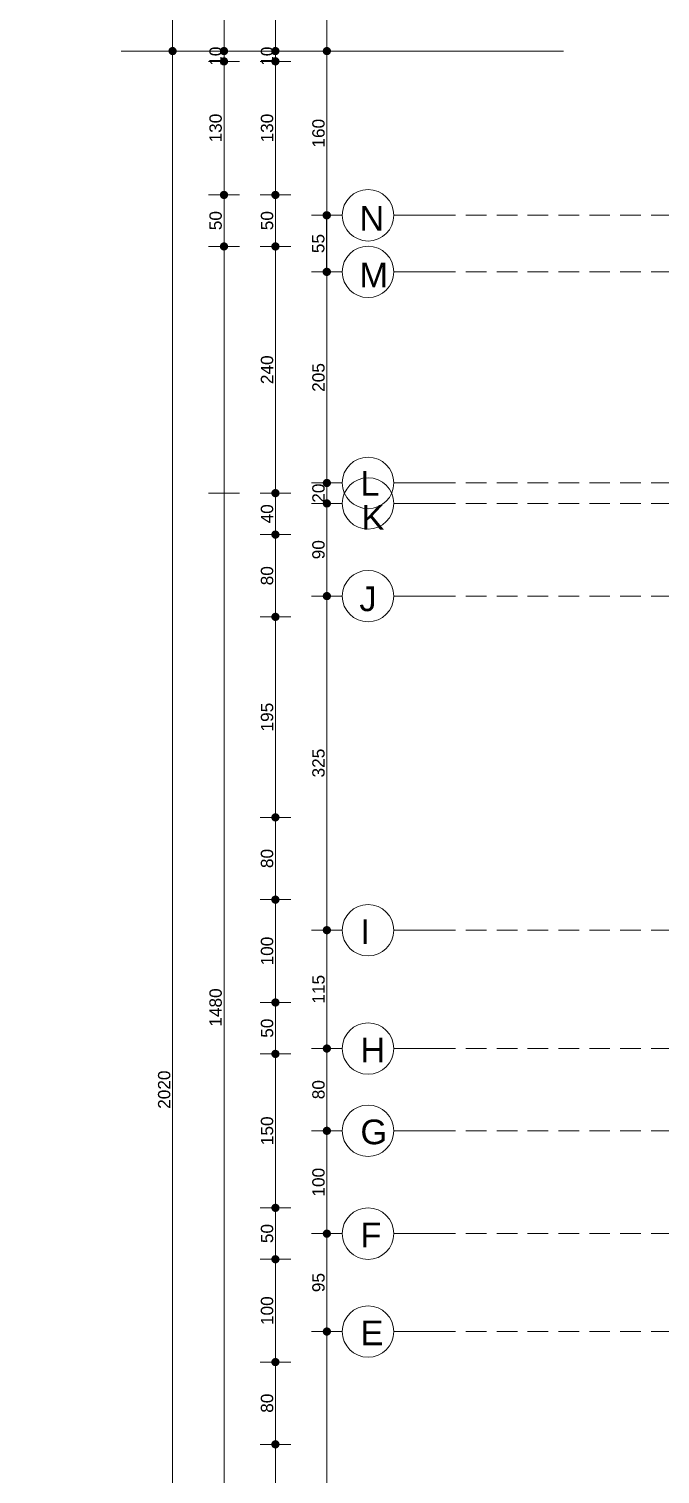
# Model space of a CAD drawing. Header units: millimetres. Extents: x 38129 to 72024, y -56282 to 16512.
# Drawn here: x 50534 to 51148, y -44474 to -43069 of the extents above; entities that cross this region are included whole.
import ezdxf

# ---------------------------------------------------------------- set-up
doc = ezdxf.new("R2010")
doc.units = ezdxf.units.MM
doc.linetypes.add('HIDDEN', pattern=[0.375, 0.25, -0.125])
for name, color, linetype, lineweight in [('AKS', 55, 'HIDDEN', 0), ('DIŞÖLÇÜ', 37, 'Continuous', 0), ('DÖŞEME', 4, 'Continuous', 15), ('dışölçü', 32, 'Continuous', 25)]:
    doc.layers.add(name, color=color, linetype=linetype, lineweight=lineweight)
doc.styles.add('icdisolcu_yazi', font='arial.ttf')
doc.styles.add('MALİ1', font='timesbd.ttf')
doc.styles.get("Standard").update_dxf_attribs({"font": 'arial.ttf'})
doc.dimstyles.new('İç Ölçü', dxfattribs={"dimtxt": 12, "dimasz": 8, "dimexe": 5, "dimexo": 0, "dimgap": 2, "dimtad": 1, "dimdec": 0, "dimzin": 12, "dimdsep": 46, "dimtxsty": 'icdisolcu_yazi', "dimblk": 'DOT', "dimcen": 8, "dimdle": 5, "dimclrd": 256, "dimclre": 256, "dimclrt": 7, "dimadec": 0, "dimazin": 3, "dimtfac": 1, "dimtdec": 0, "dimtix": 1, "dimtmove": 2, "dimatfit": 3, "dimldrblk": 'DOT', "dimfxl": 0, "dimtolj": 1, "dimtzin": 0, "dimlwd": -1, "dimlwe": -1, "dimarcsym": 0})

# ---------------------------------------------------------------- blocks, each defined once
blk = doc.blocks.new('KUZEY İŞARETİ')
at = {"layer": 'DÖŞEME'}
h = blk.add_hatch(color=256, dxfattribs=at)
h.paths.add_polyline_path([(0, -74.01), (-19.77, -19.77), (0, 0)])
h.paths.add_polyline_path([(74.01, 0), (19.77, -19.77), (0, 0)])
h.paths.add_polyline_path([(19.59, 19.59), (0, 0), (0, 97.96)])
h.paths.add_polyline_path([(-74.01, 0), (-19.77, 19.77), (0, 0)])
h = blk.add_hatch(color=256, dxfattribs=at)
h.paths.add_polyline_path([(-51.67, -51.83), (-32.27, -19.48), (-22.9, -22.9)])
h.paths.add_polyline_path([(51.84, -51.76), (19.46, -32.33), (22.9, -22.9)])
h.paths.add_polyline_path([(32.6, 19.36), (22.9, 22.9), (52.03, 51.88), (52.15, 51.95)])
h.paths.add_polyline_path([(-22.9, 22.9), (-51.67, 51.83), (-51.75, 51.95), (-20.35, 33.11)])
for p, q in [((0, 97.96), (0, -74.01)), ((-51.67, 51.83), (-22.9, 22.9)), ((52.03, 51.88), (22.9, 22.9)), ((19.77, 19.77), (-19.77, -19.77)), ((-19.77, 19.77), (0, 0)), ((-74.01, 0), (74.01, 0)), ((0, 0), (19.77, -19.77)), ((-51.67, -51.83), (-22.9, -22.9)), ((51.84, -51.76), (22.9, -22.9))]:
    blk.add_line(p, q)
for points in [[(-22.9, 22.9), (0, 114.49), (22.9, 22.9), (85.73, 0), (22.9, -22.9), (0, -85.73), (-22.9, -22.9), (-85.73, 0)], [(-19.52, 19.86), (0, 97.96), (19.52, 19.86), (74.01, 0), (19.77, -19.77), (0, -74.01), (-19.77, -19.77), (-74.01, 0)]]:
    blk.add_lwpolyline(points, close=True)
for points in [[(-35.15, 18.44), (-60.52, 60.72), (-19.58, 36.16)], [(19.64, 35.95), (60.92, 60.72), (35.48, 18.31)], [(-32.27, 19.48), (-51.75, 51.95), (-20.35, 33.11)], [(20.4, 32.9), (52.15, 51.95), (32.6, 19.36)], [(-18.34, -35.41), (-60.52, -60.72), (-35.15, -18.44)], [(-19.39, -32.53), (-51.75, -51.95), (-32.27, -19.48)], [(35.48, -18.31), (60.92, -60.72), (18.41, -35.21)], [(32.6, -19.36), (52.15, -51.95), (19.46, -32.33)]]:
    blk.add_lwpolyline(points)
for radius, start, end in [(59.62, 103.72159, 128.48425), (55.61, 105.91894, 126.92698), (59.62, 51.30105, 76.27841), (55.61, 52.84041, 74.08106), (59.62, 141.22955, 170.53007), (59.62, 9.46993, 38.41262), (55.61, 142.76296, 168.1645), (55.61, 11.8355, 36.84936), (59.62, 189.46993, 218.77045), (55.61, 191.8355, 217.23704), (55.61, 323.15064, 348.1645), (59.62, 321.58738, 350.53007), (59.62, 231.51575, 260.53007), (55.61, 233.07302, 258.1645), (59.62, 279.46993, 308.69895), (55.61, 281.8355, 307.15959)]:
    blk.add_arc((0, 0), radius, start, end)
at = {"style": 'MALİ1'}
for s, p in [('K', (-13.15, 121.07)), ('B', (-126.55, -8.33)), ('D', (92.59, -8.33)), ('G', (-13.15, -123.15))]:
    blk.add_text(s, height=25, dxfattribs=at).set_placement(p)
blk = doc.blocks.new('_Dot')
at = {"color": 0, "lineweight": -2}
blk.add_line((-0.5, 0), (-1, 0), dxfattribs=at)
at = {"color": 0, "lineweight": 30, "const_width": 0.5}
blk.add_lwpolyline([(-0.25, 0, 1), (0.25, 0, 1)], format="xyb", close=True, dxfattribs=at)
blk = doc.blocks.new('*D1555')
at = {"layer": 'Defpoints', "color": 0, "lineweight": 120, "transparency": 16777216}
for p in [(50824, -44335.6), (50824, -44335.6), (50824, -44660.4)]:
    blk.add_point(p, dxfattribs=at)
at = {"layer": 'DIŞÖLÇÜ', "transparency": 16777216}
for p, q in [((50824, -44335.6), (50829, -44335.6)), ((50824, -44660.4), (50829, -44660.4))]:
    blk.add_line(p, q, dxfattribs=at)
at = {"layer": 'DIŞÖLÇÜ', "linetype": 'Continuous', "transparency": 16777216}
blk.add_line((50824, -44652.4), (50824, -44343.6), dxfattribs=at)
at = {"layer": 'DIŞÖLÇÜ', "transparency": 16777216, "xscale": 8, "yscale": 8, "zscale": 8}
for p, rotation in [((50824, -44335.6), 90), ((50824, -44660.4), 270)]:
    blk.add_blockref('_Dot', p, dxfattribs=dict(at, rotation=rotation))
at = {"layer": 'DIŞÖLÇÜ', "color": 7, "transparency": 16777216, "insert": (50815.9, -44498), "char_height": 12, "attachment_point": 5, "rotation": 90, "style": 'icdisolcu_yazi'}
blk.add_mtext('\\A1;325', dxfattribs=at)
blk = doc.blocks.new('*D1556')
at = {"layer": 'Defpoints', "color": 0, "lineweight": 120, "transparency": 16777216}
for p in [(50824, -44240.4), (50824, -44240.4), (50824, -44335.6)]:
    blk.add_point(p, dxfattribs=at)
at = {"layer": 'DIŞÖLÇÜ', "transparency": 16777216}
for p, q in [((50824, -44240.4), (50829, -44240.4)), ((50824, -44335.6), (50829, -44335.6))]:
    blk.add_line(p, q, dxfattribs=at)
at = {"layer": 'DIŞÖLÇÜ', "linetype": 'Continuous', "transparency": 16777216}
blk.add_line((50824, -44327.6), (50824, -44248.4), dxfattribs=at)
at = {"layer": 'DIŞÖLÇÜ', "transparency": 16777216, "xscale": 8, "yscale": 8, "zscale": 8}
for p, rotation in [((50824, -44240.4), 90), ((50824, -44335.6), 270)]:
    blk.add_blockref('_Dot', p, dxfattribs=dict(at, rotation=rotation))
at = {"layer": 'DIŞÖLÇÜ', "color": 7, "transparency": 16777216, "insert": (50815.9, -44288), "char_height": 12, "attachment_point": 5, "rotation": 90, "style": 'icdisolcu_yazi'}
blk.add_mtext('\\A1;95', dxfattribs=at)
blk = doc.blocks.new('*D1557')
at = {"layer": 'Defpoints', "color": 0, "lineweight": 120, "transparency": 16777216}
for p in [(50824, -44140.4), (50824, -44140.4), (50824, -44240.4)]:
    blk.add_point(p, dxfattribs=at)
at = {"layer": 'DIŞÖLÇÜ', "transparency": 16777216}
for p, q in [((50824, -44140.4), (50829, -44140.4)), ((50824, -44240.4), (50829, -44240.4))]:
    blk.add_line(p, q, dxfattribs=at)
at = {"layer": 'DIŞÖLÇÜ', "linetype": 'Continuous', "transparency": 16777216}
blk.add_line((50824, -44232.4), (50824, -44148.4), dxfattribs=at)
at = {"layer": 'DIŞÖLÇÜ', "transparency": 16777216, "xscale": 8, "yscale": 8, "zscale": 8}
for p, rotation in [((50824, -44140.4), 90), ((50824, -44240.4), 270)]:
    blk.add_blockref('_Dot', p, dxfattribs=dict(at, rotation=rotation))
at = {"layer": 'DIŞÖLÇÜ', "color": 7, "transparency": 16777216, "insert": (50815.9, -44190.4), "char_height": 12, "attachment_point": 5, "rotation": 90, "style": 'icdisolcu_yazi'}
blk.add_mtext('\\A1;100', dxfattribs=at)
blk = doc.blocks.new('*D1558')
at = {"layer": 'Defpoints', "color": 0, "lineweight": 120, "transparency": 16777216}
for p in [(50824, -44060.4), (50824, -44060.4), (50824, -44140.4)]:
    blk.add_point(p, dxfattribs=at)
at = {"layer": 'DIŞÖLÇÜ', "transparency": 16777216}
for p, q in [((50824, -44060.4), (50829, -44060.4)), ((50824, -44140.4), (50829, -44140.4))]:
    blk.add_line(p, q, dxfattribs=at)
at = {"layer": 'DIŞÖLÇÜ', "linetype": 'Continuous', "transparency": 16777216}
blk.add_line((50824, -44132.4), (50824, -44068.4), dxfattribs=at)
at = {"layer": 'DIŞÖLÇÜ', "transparency": 16777216, "xscale": 8, "yscale": 8, "zscale": 8}
for p, rotation in [((50824, -44060.4), 90), ((50824, -44140.4), 270)]:
    blk.add_blockref('_Dot', p, dxfattribs=dict(at, rotation=rotation))
at = {"layer": 'DIŞÖLÇÜ', "color": 7, "transparency": 16777216, "insert": (50815.9, -44100.4), "char_height": 12, "attachment_point": 5, "rotation": 90, "style": 'icdisolcu_yazi'}
blk.add_mtext('\\A1;80', dxfattribs=at)
blk = doc.blocks.new('*D1559')
at = {"layer": 'Defpoints', "color": 0, "lineweight": 120, "transparency": 16777216}
for p in [(50824, -43945.3), (50824, -43945.3), (50824, -44060.4)]:
    blk.add_point(p, dxfattribs=at)
at = {"layer": 'DIŞÖLÇÜ', "transparency": 16777216}
for p, q in [((50824, -43945.3), (50829, -43945.3)), ((50824, -44060.4), (50829, -44060.4))]:
    blk.add_line(p, q, dxfattribs=at)
at = {"layer": 'DIŞÖLÇÜ', "linetype": 'Continuous', "transparency": 16777216}
blk.add_line((50824, -44052.4), (50824, -43953.3), dxfattribs=at)
at = {"layer": 'DIŞÖLÇÜ', "transparency": 16777216, "xscale": 8, "yscale": 8, "zscale": 8}
for p, rotation in [((50824, -43945.3), 90), ((50824, -44060.4), 270)]:
    blk.add_blockref('_Dot', p, dxfattribs=dict(at, rotation=rotation))
at = {"layer": 'DIŞÖLÇÜ', "color": 7, "transparency": 16777216, "insert": (50815.9, -44002.8), "char_height": 12, "attachment_point": 5, "rotation": 90, "style": 'icdisolcu_yazi'}
blk.add_mtext('\\A1;115', dxfattribs=at)
blk = doc.blocks.new('*D1560')
at = {"layer": 'Defpoints', "color": 0, "lineweight": 120, "transparency": 16777216}
for p in [(50824, -43620.4), (50824, -43620.4), (50824, -43945.3)]:
    blk.add_point(p, dxfattribs=at)
at = {"layer": 'DIŞÖLÇÜ', "transparency": 16777216}
for p, q in [((50824, -43620.4), (50829, -43620.4)), ((50824, -43945.3), (50829, -43945.3))]:
    blk.add_line(p, q, dxfattribs=at)
at = {"layer": 'DIŞÖLÇÜ', "linetype": 'Continuous', "transparency": 16777216}
blk.add_line((50824, -43937.3), (50824, -43628.4), dxfattribs=at)
at = {"layer": 'DIŞÖLÇÜ', "transparency": 16777216, "xscale": 8, "yscale": 8, "zscale": 8}
for p, rotation in [((50824, -43620.4), 90), ((50824, -43945.3), 270)]:
    blk.add_blockref('_Dot', p, dxfattribs=dict(at, rotation=rotation))
at = {"layer": 'DIŞÖLÇÜ', "color": 7, "transparency": 16777216, "insert": (50815.9, -43782.8), "char_height": 12, "attachment_point": 5, "rotation": 90, "style": 'icdisolcu_yazi'}
blk.add_mtext('\\A1;325', dxfattribs=at)
blk = doc.blocks.new('*D1561')
at = {"layer": 'Defpoints', "color": 0, "lineweight": 120, "transparency": 16777216}
for p in [(50824, -43530.3), (50824, -43530.3), (50824, -43620.4)]:
    blk.add_point(p, dxfattribs=at)
at = {"layer": 'DIŞÖLÇÜ', "transparency": 16777216}
for p, q in [((50824, -43530.3), (50829, -43530.3)), ((50824, -43620.4), (50829, -43620.4))]:
    blk.add_line(p, q, dxfattribs=at)
at = {"layer": 'DIŞÖLÇÜ', "linetype": 'Continuous', "transparency": 16777216}
blk.add_line((50824, -43612.4), (50824, -43538.3), dxfattribs=at)
at = {"layer": 'DIŞÖLÇÜ', "transparency": 16777216, "xscale": 8, "yscale": 8, "zscale": 8}
for p, rotation in [((50824, -43530.3), 90), ((50824, -43620.4), 270)]:
    blk.add_blockref('_Dot', p, dxfattribs=dict(at, rotation=rotation))
at = {"layer": 'DIŞÖLÇÜ', "color": 7, "transparency": 16777216, "insert": (50815.9, -43575.3), "char_height": 12, "attachment_point": 5, "rotation": 90, "style": 'icdisolcu_yazi'}
blk.add_mtext('\\A1;90', dxfattribs=at)
blk = doc.blocks.new('*D1562')
at = {"layer": 'Defpoints', "color": 0, "lineweight": 120, "transparency": 16777216}
for p in [(50824, -43510.4), (50824, -43510.4), (50824, -43530.3)]:
    blk.add_point(p, dxfattribs=at)
at = {"layer": 'DIŞÖLÇÜ', "linetype": 'Continuous', "transparency": 16777216}
for p, q in [((50824, -43502.4), (50824, -43494.4)), ((50824, -43530.3), (50824, -43510.4)), ((50824, -43538.3), (50824, -43546.3))]:
    blk.add_line(p, q, dxfattribs=at)
at = {"layer": 'DIŞÖLÇÜ', "transparency": 16777216}
for p, q in [((50824, -43510.4), (50829, -43510.4)), ((50824, -43530.3), (50829, -43530.3))]:
    blk.add_line(p, q, dxfattribs=at)
at = {"layer": 'DIŞÖLÇÜ', "transparency": 16777216, "xscale": 8, "yscale": 8, "zscale": 8}
for p, rotation in [((50824, -43510.4), 270), ((50824, -43530.3), 90)]:
    blk.add_blockref('_Dot', p, dxfattribs=dict(at, rotation=rotation))
at = {"layer": 'DIŞÖLÇÜ', "color": 7, "transparency": 16777216, "insert": (50815.9, -43520.3), "char_height": 12, "attachment_point": 5, "rotation": 90, "style": 'icdisolcu_yazi'}
blk.add_mtext('\\A1;20', dxfattribs=at)
blk = doc.blocks.new('*D1563')
at = {"layer": 'Defpoints', "color": 0, "lineweight": 120, "transparency": 16777216}
for p in [(50824, -43305.1), (50824, -43305.1), (50824, -43510.4)]:
    blk.add_point(p, dxfattribs=at)
at = {"layer": 'DIŞÖLÇÜ', "transparency": 16777216}
for p, q in [((50824, -43305.1), (50829, -43305.1)), ((50824, -43510.4), (50829, -43510.4))]:
    blk.add_line(p, q, dxfattribs=at)
at = {"layer": 'DIŞÖLÇÜ', "linetype": 'Continuous', "transparency": 16777216}
blk.add_line((50824, -43502.4), (50824, -43313.1), dxfattribs=at)
at = {"layer": 'DIŞÖLÇÜ', "transparency": 16777216, "xscale": 8, "yscale": 8, "zscale": 8}
for p, rotation in [((50824, -43305.1), 90), ((50824, -43510.4), 270)]:
    blk.add_blockref('_Dot', p, dxfattribs=dict(at, rotation=rotation))
at = {"layer": 'DIŞÖLÇÜ', "color": 7, "transparency": 16777216, "insert": (50815.9, -43407.8), "char_height": 12, "attachment_point": 5, "rotation": 90, "style": 'icdisolcu_yazi'}
blk.add_mtext('\\A1;205', dxfattribs=at)
blk = doc.blocks.new('*D1650')
at = {"layer": 'Defpoints', "color": 0, "lineweight": 120, "transparency": 16777216}
for p in [(50774, -43090.4), (50774, -43100.4), (50774, -43100.4)]:
    blk.add_point(p, dxfattribs=at)
at = {"layer": 'DIŞÖLÇÜ', "linetype": 'Continuous', "transparency": 16777216}
for p, q in [((50774, -43082.4), (50774, -43074.4)), ((50774, -43090.4), (50774, -43100.4)), ((50774, -43108.4), (50774, -43116.4))]:
    blk.add_line(p, q, dxfattribs=at)
at = {"layer": 'DIŞÖLÇÜ', "transparency": 16777216}
for p, q in [((50774, -43090.4), (50779, -43090.4)), ((50774, -43100.4), (50779, -43100.4))]:
    blk.add_line(p, q, dxfattribs=at)
at = {"layer": 'DIŞÖLÇÜ', "transparency": 16777216, "xscale": 8, "yscale": 8, "zscale": 8}
for p, rotation in [((50774, -43090.4), 270), ((50774, -43100.4), 90)]:
    blk.add_blockref('_Dot', p, dxfattribs=dict(at, rotation=rotation))
at = {"layer": 'DIŞÖLÇÜ', "color": 7, "transparency": 16777216, "insert": (50765.9, -43095.4), "char_height": 12, "attachment_point": 5, "rotation": 90, "style": 'icdisolcu_yazi'}
blk.add_mtext('\\A1;10', dxfattribs=at)
blk = doc.blocks.new('*D1651')
at = {"layer": 'Defpoints', "color": 0, "lineweight": 120, "transparency": 16777216}
for p in [(50774, -43100.4), (50774, -43230.3), (50774, -43230.3)]:
    blk.add_point(p, dxfattribs=at)
at = {"layer": 'DIŞÖLÇÜ', "transparency": 16777216}
for p, q in [((50774, -43100.4), (50779, -43100.4)), ((50774, -43230.3), (50779, -43230.3))]:
    blk.add_line(p, q, dxfattribs=at)
at = {"layer": 'DIŞÖLÇÜ', "linetype": 'Continuous', "transparency": 16777216}
blk.add_line((50774, -43108.4), (50774, -43222.3), dxfattribs=at)
at = {"layer": 'DIŞÖLÇÜ', "transparency": 16777216, "xscale": 8, "yscale": 8, "zscale": 8}
for p, rotation in [((50774, -43100.4), 90), ((50774, -43230.3), 270)]:
    blk.add_blockref('_Dot', p, dxfattribs=dict(at, rotation=rotation))
at = {"layer": 'DIŞÖLÇÜ', "color": 7, "transparency": 16777216, "insert": (50765.9, -43165.3), "char_height": 12, "attachment_point": 5, "rotation": 90, "style": 'icdisolcu_yazi'}
blk.add_mtext('\\A1;130', dxfattribs=at)
blk = doc.blocks.new('*D1652')
at = {"layer": 'Defpoints', "color": 0, "lineweight": 120, "transparency": 16777216}
for p in [(50774, -43230.3), (50774, -43280.4), (50774, -43280.4)]:
    blk.add_point(p, dxfattribs=at)
at = {"layer": 'DIŞÖLÇÜ', "transparency": 16777216}
for p, q in [((50774, -43230.3), (50779, -43230.3)), ((50774, -43280.4), (50779, -43280.4))]:
    blk.add_line(p, q, dxfattribs=at)
at = {"layer": 'DIŞÖLÇÜ', "linetype": 'Continuous', "transparency": 16777216}
blk.add_line((50774, -43238.3), (50774, -43272.4), dxfattribs=at)
at = {"layer": 'DIŞÖLÇÜ', "transparency": 16777216, "xscale": 8, "yscale": 8, "zscale": 8}
for p, rotation in [((50774, -43230.3), 90), ((50774, -43280.4), 270)]:
    blk.add_blockref('_Dot', p, dxfattribs=dict(at, rotation=rotation))
at = {"layer": 'DIŞÖLÇÜ', "color": 7, "transparency": 16777216, "insert": (50765.9, -43255.3), "char_height": 12, "attachment_point": 5, "rotation": 90, "style": 'icdisolcu_yazi'}
blk.add_mtext('\\A1;50', dxfattribs=at)
blk = doc.blocks.new('*D1653')
at = {"layer": 'Defpoints', "color": 0, "lineweight": 120, "transparency": 16777216}
for p in [(50774, -43280.4), (50774, -43520.3), (50774, -43520.3)]:
    blk.add_point(p, dxfattribs=at)
at = {"layer": 'DIŞÖLÇÜ', "transparency": 16777216}
for p, q in [((50774, -43280.4), (50779, -43280.4)), ((50774, -43520.3), (50779, -43520.3))]:
    blk.add_line(p, q, dxfattribs=at)
at = {"layer": 'DIŞÖLÇÜ', "linetype": 'Continuous', "transparency": 16777216}
blk.add_line((50774, -43288.4), (50774, -43512.3), dxfattribs=at)
at = {"layer": 'DIŞÖLÇÜ', "transparency": 16777216, "xscale": 8, "yscale": 8, "zscale": 8}
for p, rotation in [((50774, -43280.4), 90), ((50774, -43520.3), 270)]:
    blk.add_blockref('_Dot', p, dxfattribs=dict(at, rotation=rotation))
at = {"layer": 'DIŞÖLÇÜ', "color": 7, "transparency": 16777216, "insert": (50765.9, -43400.3), "char_height": 12, "attachment_point": 5, "rotation": 90, "style": 'icdisolcu_yazi'}
blk.add_mtext('\\A1;240', dxfattribs=at)
blk = doc.blocks.new('*D1654')
at = {"layer": 'Defpoints', "color": 0, "lineweight": 120, "transparency": 16777216}
for p in [(50774, -43520.3), (50774, -43560.6), (50774, -43560.6)]:
    blk.add_point(p, dxfattribs=at)
at = {"layer": 'DIŞÖLÇÜ', "transparency": 16777216}
for p, q in [((50774, -43520.3), (50779, -43520.3)), ((50774, -43560.6), (50779, -43560.6))]:
    blk.add_line(p, q, dxfattribs=at)
at = {"layer": 'DIŞÖLÇÜ', "linetype": 'Continuous', "transparency": 16777216}
blk.add_line((50774, -43528.3), (50774, -43552.6), dxfattribs=at)
at = {"layer": 'DIŞÖLÇÜ', "transparency": 16777216, "xscale": 8, "yscale": 8, "zscale": 8}
for p, rotation in [((50774, -43520.3), 90), ((50774, -43560.6), 270)]:
    blk.add_blockref('_Dot', p, dxfattribs=dict(at, rotation=rotation))
at = {"layer": 'DIŞÖLÇÜ', "color": 7, "transparency": 16777216, "insert": (50765.9, -43540.4), "char_height": 12, "attachment_point": 5, "rotation": 90, "style": 'icdisolcu_yazi'}
blk.add_mtext('\\A1;40', dxfattribs=at)
blk = doc.blocks.new('*D1655')
at = {"layer": 'Defpoints', "color": 0, "lineweight": 120, "transparency": 16777216}
for p in [(50774, -43560.6), (50774, -43640.6), (50774, -43640.6)]:
    blk.add_point(p, dxfattribs=at)
at = {"layer": 'DIŞÖLÇÜ', "transparency": 16777216}
for p, q in [((50774, -43560.6), (50779, -43560.6)), ((50774, -43640.6), (50779, -43640.6))]:
    blk.add_line(p, q, dxfattribs=at)
at = {"layer": 'DIŞÖLÇÜ', "linetype": 'Continuous', "transparency": 16777216}
blk.add_line((50774, -43568.6), (50774, -43632.6), dxfattribs=at)
at = {"layer": 'DIŞÖLÇÜ', "transparency": 16777216, "xscale": 8, "yscale": 8, "zscale": 8}
for p, rotation in [((50774, -43560.6), 90), ((50774, -43640.6), 270)]:
    blk.add_blockref('_Dot', p, dxfattribs=dict(at, rotation=rotation))
at = {"layer": 'DIŞÖLÇÜ', "color": 7, "transparency": 16777216, "insert": (50765.9, -43600.6), "char_height": 12, "attachment_point": 5, "rotation": 90, "style": 'icdisolcu_yazi'}
blk.add_mtext('\\A1;80', dxfattribs=at)
blk = doc.blocks.new('*D1656')
at = {"layer": 'Defpoints', "color": 0, "lineweight": 120, "transparency": 16777216}
for p in [(50774, -43640.6), (50774, -43835.6), (50774, -43835.6)]:
    blk.add_point(p, dxfattribs=at)
at = {"layer": 'DIŞÖLÇÜ', "transparency": 16777216}
for p, q in [((50774, -43640.6), (50779, -43640.6)), ((50774, -43835.6), (50779, -43835.6))]:
    blk.add_line(p, q, dxfattribs=at)
at = {"layer": 'DIŞÖLÇÜ', "linetype": 'Continuous', "transparency": 16777216}
blk.add_line((50774, -43648.6), (50774, -43827.6), dxfattribs=at)
at = {"layer": 'DIŞÖLÇÜ', "transparency": 16777216, "xscale": 8, "yscale": 8, "zscale": 8}
for p, rotation in [((50774, -43640.6), 90), ((50774, -43835.6), 270)]:
    blk.add_blockref('_Dot', p, dxfattribs=dict(at, rotation=rotation))
at = {"layer": 'DIŞÖLÇÜ', "color": 7, "transparency": 16777216, "insert": (50765.9, -43738.1), "char_height": 12, "attachment_point": 5, "rotation": 90, "style": 'icdisolcu_yazi'}
blk.add_mtext('\\A1;195', dxfattribs=at)
blk = doc.blocks.new('*D1657')
at = {"layer": 'Defpoints', "color": 0, "lineweight": 120, "transparency": 16777216}
for p in [(50774, -43835.6), (50774, -43915.6), (50774, -43915.6)]:
    blk.add_point(p, dxfattribs=at)
at = {"layer": 'DIŞÖLÇÜ', "transparency": 16777216}
for p, q in [((50774, -43835.6), (50779, -43835.6)), ((50774, -43915.6), (50779, -43915.6))]:
    blk.add_line(p, q, dxfattribs=at)
at = {"layer": 'DIŞÖLÇÜ', "linetype": 'Continuous', "transparency": 16777216}
blk.add_line((50774, -43843.6), (50774, -43907.6), dxfattribs=at)
at = {"layer": 'DIŞÖLÇÜ', "transparency": 16777216, "xscale": 8, "yscale": 8, "zscale": 8}
for p, rotation in [((50774, -43835.6), 90), ((50774, -43915.6), 270)]:
    blk.add_blockref('_Dot', p, dxfattribs=dict(at, rotation=rotation))
at = {"layer": 'DIŞÖLÇÜ', "color": 7, "transparency": 16777216, "insert": (50765.9, -43875.6), "char_height": 12, "attachment_point": 5, "rotation": 90, "style": 'icdisolcu_yazi'}
blk.add_mtext('\\A1;80', dxfattribs=at)
blk = doc.blocks.new('*D1658')
at = {"layer": 'Defpoints', "color": 0, "lineweight": 120, "transparency": 16777216}
for p in [(50774, -43915.6), (50774, -44015.6), (50774, -44015.6)]:
    blk.add_point(p, dxfattribs=at)
at = {"layer": 'DIŞÖLÇÜ', "transparency": 16777216}
for p, q in [((50774, -43915.6), (50779, -43915.6)), ((50774, -44015.6), (50779, -44015.6))]:
    blk.add_line(p, q, dxfattribs=at)
at = {"layer": 'DIŞÖLÇÜ', "linetype": 'Continuous', "transparency": 16777216}
blk.add_line((50774, -43923.6), (50774, -44007.6), dxfattribs=at)
at = {"layer": 'DIŞÖLÇÜ', "transparency": 16777216, "xscale": 8, "yscale": 8, "zscale": 8}
for p, rotation in [((50774, -43915.6), 90), ((50774, -44015.6), 270)]:
    blk.add_blockref('_Dot', p, dxfattribs=dict(at, rotation=rotation))
at = {"layer": 'DIŞÖLÇÜ', "color": 7, "transparency": 16777216, "insert": (50765.9, -43965.6), "char_height": 12, "attachment_point": 5, "rotation": 90, "style": 'icdisolcu_yazi'}
blk.add_mtext('\\A1;100', dxfattribs=at)
blk = doc.blocks.new('*D1659')
at = {"layer": 'Defpoints', "color": 0, "lineweight": 120, "transparency": 16777216}
for p in [(50774, -44015.6), (50774, -44065.6), (50774, -44065.6)]:
    blk.add_point(p, dxfattribs=at)
at = {"layer": 'DIŞÖLÇÜ', "transparency": 16777216}
for p, q in [((50774, -44015.6), (50779, -44015.6)), ((50774, -44065.6), (50779, -44065.6))]:
    blk.add_line(p, q, dxfattribs=at)
at = {"layer": 'DIŞÖLÇÜ', "linetype": 'Continuous', "transparency": 16777216}
blk.add_line((50774, -44023.6), (50774, -44057.6), dxfattribs=at)
at = {"layer": 'DIŞÖLÇÜ', "transparency": 16777216, "xscale": 8, "yscale": 8, "zscale": 8}
for p, rotation in [((50774, -44015.6), 90), ((50774, -44065.6), 270)]:
    blk.add_blockref('_Dot', p, dxfattribs=dict(at, rotation=rotation))
at = {"layer": 'DIŞÖLÇÜ', "color": 7, "transparency": 16777216, "insert": (50765.9, -44040.6), "char_height": 12, "attachment_point": 5, "rotation": 90, "style": 'icdisolcu_yazi'}
blk.add_mtext('\\A1;50', dxfattribs=at)
blk = doc.blocks.new('*D1660')
at = {"layer": 'Defpoints', "color": 0, "lineweight": 120, "transparency": 16777216}
for p in [(50774, -44065.6), (50774, -44215.3), (50774, -44215.3)]:
    blk.add_point(p, dxfattribs=at)
at = {"layer": 'DIŞÖLÇÜ', "transparency": 16777216}
for p, q in [((50774, -44065.6), (50779, -44065.6)), ((50774, -44215.3), (50779, -44215.3))]:
    blk.add_line(p, q, dxfattribs=at)
at = {"layer": 'DIŞÖLÇÜ', "linetype": 'Continuous', "transparency": 16777216}
blk.add_line((50774, -44073.6), (50774, -44207.3), dxfattribs=at)
at = {"layer": 'DIŞÖLÇÜ', "transparency": 16777216, "xscale": 8, "yscale": 8, "zscale": 8}
for p, rotation in [((50774, -44065.6), 90), ((50774, -44215.3), 270)]:
    blk.add_blockref('_Dot', p, dxfattribs=dict(at, rotation=rotation))
at = {"layer": 'DIŞÖLÇÜ', "color": 7, "transparency": 16777216, "insert": (50765.9, -44140.4), "char_height": 12, "attachment_point": 5, "rotation": 90, "style": 'icdisolcu_yazi'}
blk.add_mtext('\\A1;150', dxfattribs=at)
blk = doc.blocks.new('*D1661')
at = {"layer": 'Defpoints', "color": 0, "lineweight": 120, "transparency": 16777216}
for p in [(50774, -44215.3), (50774, -44265.3), (50774, -44265.3)]:
    blk.add_point(p, dxfattribs=at)
at = {"layer": 'DIŞÖLÇÜ', "transparency": 16777216}
for p, q in [((50774, -44215.3), (50779, -44215.3)), ((50774, -44265.3), (50779, -44265.3))]:
    blk.add_line(p, q, dxfattribs=at)
at = {"layer": 'DIŞÖLÇÜ', "linetype": 'Continuous', "transparency": 16777216}
blk.add_line((50774, -44223.3), (50774, -44257.3), dxfattribs=at)
at = {"layer": 'DIŞÖLÇÜ', "transparency": 16777216, "xscale": 8, "yscale": 8, "zscale": 8}
for p, rotation in [((50774, -44215.3), 90), ((50774, -44265.3), 270)]:
    blk.add_blockref('_Dot', p, dxfattribs=dict(at, rotation=rotation))
at = {"layer": 'DIŞÖLÇÜ', "color": 7, "transparency": 16777216, "insert": (50765.9, -44240.3), "char_height": 12, "attachment_point": 5, "rotation": 90, "style": 'icdisolcu_yazi'}
blk.add_mtext('\\A1;50', dxfattribs=at)
blk = doc.blocks.new('*D1662')
at = {"layer": 'Defpoints', "color": 0, "lineweight": 120, "transparency": 16777216}
for p in [(50774, -44265.3), (50774, -44365.3), (50774, -44365.3)]:
    blk.add_point(p, dxfattribs=at)
at = {"layer": 'DIŞÖLÇÜ', "transparency": 16777216}
for p, q in [((50774, -44265.3), (50779, -44265.3)), ((50774, -44365.3), (50779, -44365.3))]:
    blk.add_line(p, q, dxfattribs=at)
at = {"layer": 'DIŞÖLÇÜ', "linetype": 'Continuous', "transparency": 16777216}
blk.add_line((50774, -44273.3), (50774, -44357.3), dxfattribs=at)
at = {"layer": 'DIŞÖLÇÜ', "transparency": 16777216, "xscale": 8, "yscale": 8, "zscale": 8}
for p, rotation in [((50774, -44265.3), 90), ((50774, -44365.3), 270)]:
    blk.add_blockref('_Dot', p, dxfattribs=dict(at, rotation=rotation))
at = {"layer": 'DIŞÖLÇÜ', "color": 7, "transparency": 16777216, "insert": (50765.9, -44315.3), "char_height": 12, "attachment_point": 5, "rotation": 90, "style": 'icdisolcu_yazi'}
blk.add_mtext('\\A1;100', dxfattribs=at)
blk = doc.blocks.new('*D1663')
at = {"layer": 'Defpoints', "color": 0, "lineweight": 120, "transparency": 16777216}
for p in [(50774, -44365.3), (50774, -44445.3), (50774, -44445.3)]:
    blk.add_point(p, dxfattribs=at)
at = {"layer": 'DIŞÖLÇÜ', "transparency": 16777216}
for p, q in [((50774, -44365.3), (50779, -44365.3)), ((50774, -44445.3), (50779, -44445.3))]:
    blk.add_line(p, q, dxfattribs=at)
at = {"layer": 'DIŞÖLÇÜ', "linetype": 'Continuous', "transparency": 16777216}
blk.add_line((50774, -44373.3), (50774, -44437.3), dxfattribs=at)
at = {"layer": 'DIŞÖLÇÜ', "transparency": 16777216, "xscale": 8, "yscale": 8, "zscale": 8}
for p, rotation in [((50774, -44365.3), 90), ((50774, -44445.3), 270)]:
    blk.add_blockref('_Dot', p, dxfattribs=dict(at, rotation=rotation))
at = {"layer": 'DIŞÖLÇÜ', "color": 7, "transparency": 16777216, "insert": (50765.9, -44405.3), "char_height": 12, "attachment_point": 5, "rotation": 90, "style": 'icdisolcu_yazi'}
blk.add_mtext('\\A1;80', dxfattribs=at)
blk = doc.blocks.new('*D1664')
at = {"layer": 'Defpoints', "color": 0, "lineweight": 120, "transparency": 16777216}
for p in [(50774, -44445.3), (50774, -44640.3), (50774, -44640.3)]:
    blk.add_point(p, dxfattribs=at)
at = {"layer": 'DIŞÖLÇÜ', "transparency": 16777216}
for p, q in [((50774, -44445.3), (50779, -44445.3)), ((50774, -44640.3), (50779, -44640.3))]:
    blk.add_line(p, q, dxfattribs=at)
at = {"layer": 'DIŞÖLÇÜ', "linetype": 'Continuous', "transparency": 16777216}
blk.add_line((50774, -44453.3), (50774, -44632.3), dxfattribs=at)
at = {"layer": 'DIŞÖLÇÜ', "transparency": 16777216, "xscale": 8, "yscale": 8, "zscale": 8}
for p, rotation in [((50774, -44445.3), 90), ((50774, -44640.3), 270)]:
    blk.add_blockref('_Dot', p, dxfattribs=dict(at, rotation=rotation))
at = {"layer": 'DIŞÖLÇÜ', "color": 7, "transparency": 16777216, "insert": (50765.9, -44542.8), "char_height": 12, "attachment_point": 5, "rotation": 90, "style": 'icdisolcu_yazi'}
blk.add_mtext('\\A1;195', dxfattribs=at)
blk = doc.blocks.new('*D1670')
at = {"layer": 'Defpoints', "color": 0, "lineweight": 120, "transparency": 16777216}
for p in [(50724, -43090.4), (50724, -43100.4), (50724, -43100.4)]:
    blk.add_point(p, dxfattribs=at)
at = {"layer": 'DIŞÖLÇÜ', "linetype": 'Continuous', "transparency": 16777216}
for p, q in [((50724, -43082.4), (50724, -43074.4)), ((50724, -43090.4), (50724, -43100.4)), ((50724, -43108.4), (50724, -43116.4))]:
    blk.add_line(p, q, dxfattribs=at)
at = {"layer": 'DIŞÖLÇÜ', "transparency": 16777216}
for p, q in [((50724, -43090.4), (50729, -43090.4)), ((50724, -43100.4), (50729, -43100.4))]:
    blk.add_line(p, q, dxfattribs=at)
at = {"layer": 'DIŞÖLÇÜ', "transparency": 16777216, "xscale": 8, "yscale": 8, "zscale": 8}
for p, rotation in [((50724, -43090.4), 270), ((50724, -43100.4), 90)]:
    blk.add_blockref('_Dot', p, dxfattribs=dict(at, rotation=rotation))
at = {"layer": 'DIŞÖLÇÜ', "color": 7, "transparency": 16777216, "insert": (50715.9, -43095.4), "char_height": 12, "attachment_point": 5, "rotation": 90, "style": 'icdisolcu_yazi'}
blk.add_mtext('\\A1;10', dxfattribs=at)
blk = doc.blocks.new('*D1671')
at = {"layer": 'Defpoints', "color": 0, "lineweight": 120, "transparency": 16777216}
for p in [(50724, -43100.4), (50724, -43230.3), (50724, -43230.3)]:
    blk.add_point(p, dxfattribs=at)
at = {"layer": 'DIŞÖLÇÜ', "transparency": 16777216}
for p, q in [((50724, -43100.4), (50729, -43100.4)), ((50724, -43230.3), (50729, -43230.3))]:
    blk.add_line(p, q, dxfattribs=at)
at = {"layer": 'DIŞÖLÇÜ', "linetype": 'Continuous', "transparency": 16777216}
blk.add_line((50724, -43108.4), (50724, -43222.3), dxfattribs=at)
at = {"layer": 'DIŞÖLÇÜ', "transparency": 16777216, "xscale": 8, "yscale": 8, "zscale": 8}
for p, rotation in [((50724, -43100.4), 90), ((50724, -43230.3), 270)]:
    blk.add_blockref('_Dot', p, dxfattribs=dict(at, rotation=rotation))
at = {"layer": 'DIŞÖLÇÜ', "color": 7, "transparency": 16777216, "insert": (50715.9, -43165.3), "char_height": 12, "attachment_point": 5, "rotation": 90, "style": 'icdisolcu_yazi'}
blk.add_mtext('\\A1;130', dxfattribs=at)
blk = doc.blocks.new('*D1672')
at = {"layer": 'Defpoints', "color": 0, "lineweight": 120, "transparency": 16777216}
for p in [(50724, -43230.3), (50724, -43280.4), (50724, -43280.4)]:
    blk.add_point(p, dxfattribs=at)
at = {"layer": 'DIŞÖLÇÜ', "transparency": 16777216}
for p, q in [((50724, -43230.3), (50729, -43230.3)), ((50724, -43280.4), (50729, -43280.4))]:
    blk.add_line(p, q, dxfattribs=at)
at = {"layer": 'DIŞÖLÇÜ', "linetype": 'Continuous', "transparency": 16777216}
blk.add_line((50724, -43238.3), (50724, -43272.4), dxfattribs=at)
at = {"layer": 'DIŞÖLÇÜ', "transparency": 16777216, "xscale": 8, "yscale": 8, "zscale": 8}
for p, rotation in [((50724, -43230.3), 90), ((50724, -43280.4), 270)]:
    blk.add_blockref('_Dot', p, dxfattribs=dict(at, rotation=rotation))
at = {"layer": 'DIŞÖLÇÜ', "color": 7, "transparency": 16777216, "insert": (50715.9, -43255.3), "char_height": 12, "attachment_point": 5, "rotation": 90, "style": 'icdisolcu_yazi'}
blk.add_mtext('\\A1;50', dxfattribs=at)
blk = doc.blocks.new('*D1673')
at = {"layer": 'Defpoints', "color": 0, "lineweight": 120, "transparency": 16777216}
for p in [(50724, -43280.4), (50724, -44760.6), (50724, -44760.6)]:
    blk.add_point(p, dxfattribs=at)
at = {"layer": 'DIŞÖLÇÜ', "transparency": 16777216}
for p, q in [((50724, -43280.4), (50729, -43280.4)), ((50724, -44760.6), (50729, -44760.6))]:
    blk.add_line(p, q, dxfattribs=at)
at = {"layer": 'DIŞÖLÇÜ', "linetype": 'Continuous', "transparency": 16777216}
blk.add_line((50724, -43288.4), (50724, -44752.6), dxfattribs=at)
at = {"layer": 'DIŞÖLÇÜ', "transparency": 16777216, "xscale": 8, "yscale": 8, "zscale": 8}
for p, rotation in [((50724, -43280.4), 90), ((50724, -44760.6), 270)]:
    blk.add_blockref('_Dot', p, dxfattribs=dict(at, rotation=rotation))
at = {"layer": 'DIŞÖLÇÜ', "color": 7, "transparency": 16777216, "insert": (50715.9, -44020.5), "char_height": 12, "attachment_point": 5, "rotation": 90, "style": 'icdisolcu_yazi'}
blk.add_mtext('\\A1;1480', dxfattribs=at)
blk = doc.blocks.new('*D1677')
at = {"layer": 'Defpoints', "color": 0, "lineweight": 120, "transparency": 16777216}
for p in [(50674, -43090.4), (50674, -45110.4), (50674, -45110.4)]:
    blk.add_point(p, dxfattribs=at)
at = {"layer": 'DIŞÖLÇÜ', "transparency": 16777216}
for p, q in [((50674, -43090.4), (50679, -43090.4)), ((50674, -45110.4), (50679, -45110.4))]:
    blk.add_line(p, q, dxfattribs=at)
at = {"layer": 'DIŞÖLÇÜ', "linetype": 'Continuous', "transparency": 16777216}
blk.add_line((50674, -43098.4), (50674, -45102.4), dxfattribs=at)
at = {"layer": 'DIŞÖLÇÜ', "transparency": 16777216, "xscale": 8, "yscale": 8, "zscale": 8}
for p, rotation in [((50674, -43090.4), 90), ((50674, -45110.4), 270)]:
    blk.add_blockref('_Dot', p, dxfattribs=dict(at, rotation=rotation))
at = {"layer": 'DIŞÖLÇÜ', "color": 7, "transparency": 16777216, "insert": (50665.9, -44100.4), "char_height": 12, "attachment_point": 5, "rotation": 90, "style": 'icdisolcu_yazi'}
blk.add_mtext('\\A1;2020', dxfattribs=at)
blk = doc.blocks.new('*D1715')
at = {"layer": 'Defpoints', "color": 0, "lineweight": 120, "transparency": 16777216}
for p in [(50824, -43090.4), (50824, -43090.4), (50824, -43250.1)]:
    blk.add_point(p, dxfattribs=at)
at = {"layer": 'DIŞÖLÇÜ', "transparency": 16777216}
for p, q in [((50824, -43090.4), (50829, -43090.4)), ((50824, -43250.1), (50829, -43250.1))]:
    blk.add_line(p, q, dxfattribs=at)
at = {"layer": 'DIŞÖLÇÜ', "linetype": 'Continuous', "transparency": 16777216}
blk.add_line((50824, -43242.1), (50824, -43098.4), dxfattribs=at)
at = {"layer": 'DIŞÖLÇÜ', "transparency": 16777216, "xscale": 8, "yscale": 8, "zscale": 8}
for p, rotation in [((50824, -43090.4), 90), ((50824, -43250.1), 270)]:
    blk.add_blockref('_Dot', p, dxfattribs=dict(at, rotation=rotation))
at = {"layer": 'DIŞÖLÇÜ', "color": 7, "transparency": 16777216, "insert": (50815.9, -43170.3), "char_height": 12, "attachment_point": 5, "rotation": 90, "style": 'icdisolcu_yazi'}
blk.add_mtext('\\A1;160', dxfattribs=at)
blk = doc.blocks.new('*D1718')
at = {"layer": 'Defpoints', "color": 0, "lineweight": 120, "transparency": 16777216}
for p in [(50824, -43250.1), (50823.8, -43305.1), (50824, -43305.1)]:
    blk.add_point(p, dxfattribs=at)
at = {"layer": 'DIŞÖLÇÜ', "transparency": 16777216}
for p, q in [((50824, -43250.1), (50818.8, -43250.1)), ((50824, -43305.1), (50818.8, -43305.1))]:
    blk.add_line(p, q, dxfattribs=at)
at = {"layer": 'DIŞÖLÇÜ', "linetype": 'Continuous', "transparency": 16777216}
blk.add_line((50823.8, -43258.1), (50823.8, -43297.1), dxfattribs=at)
at = {"layer": 'DIŞÖLÇÜ', "transparency": 16777216, "xscale": 8, "yscale": 8, "zscale": 8}
for p, rotation in [((50823.8, -43250.1), 90), ((50823.8, -43305.1), 270)]:
    blk.add_blockref('_Dot', p, dxfattribs=dict(at, rotation=rotation))
at = {"layer": 'DIŞÖLÇÜ', "color": 7, "transparency": 16777216, "insert": (50815.7, -43277.6), "char_height": 12, "attachment_point": 5, "rotation": 90, "style": 'icdisolcu_yazi'}
blk.add_mtext('\\A1;55', dxfattribs=at)

msp = doc.modelspace()

# ---------------------------------------------------------------- linework, layer by layer
at = {"layer": 'AKS', "ltscale": 80}
for p, q in [((53019.2, -43250.1), (50939, -43250.1)), ((53019.2, -43305.1), (50939, -43305.1)), ((53019.2, -43510.4), (50939, -43510.4)), ((53019.2, -43530.3), (50939, -43530.3)), ((53019.2, -43620.4), (50939, -43620.4)), ((53019.2, -43945.3), (50939, -43945.3)), ((53019.2, -44060.4), (50939, -44060.4)), ((53019.2, -44140.4), (50939, -44140.4)), ((53019.2, -44240.4), (50939, -44240.4)), ((53019.2, -44335.6), (50939, -44335.6))]:
    msp.add_line(p, q, dxfattribs=at)
at = {"layer": 'DIŞÖLÇÜ'}
for p, q in [((50674, -43040.4), (50674, -45160.4)), ((50724, -43040.4), (50724, -45160.4)), ((50774, -43040.4), (50774, -45160.4)), ((50824, -43040.4), (50824, -45160.4)), ((50624, -43090.4), (51053.9, -43090.4)), ((50709, -43100.4), (50739, -43100.4)), ((50759, -43100.4), (50789, -43100.4)), ((50709, -43230.3), (50739, -43230.3)), ((50759, -43230.3), (50789, -43230.3)), ((50809, -43250.1), (50839, -43250.1)), ((50889, -43250.1), (50939, -43250.1)), ((50709, -43280.4), (50739, -43280.4)), ((50759, -43280.4), (50789, -43280.4)), ((50809, -43305.1), (50839, -43305.1)), ((50889, -43305.1), (50939, -43305.1)), ((50809, -43510.4), (50839, -43510.4)), ((50889, -43510.4), (50939, -43510.4)), ((50709, -43520.3), (50739, -43520.3)), ((50759, -43520.3), (50789, -43520.3)), ((50809, -43530.3), (50839, -43530.3)), ((50889, -43530.3), (50939, -43530.3)), ((50759, -43560.6), (50789, -43560.6)), ((50809, -43620.4), (50839, -43620.4)), ((50889, -43620.4), (50939, -43620.4)), ((50759, -43640.6), (50789, -43640.6)), ((50759, -43835.6), (50789, -43835.6)), ((50759, -43915.6), (50789, -43915.6)), ((50809, -43945.3), (50839, -43945.3)), ((50889, -43945.3), (50939, -43945.3)), ((50759, -44015.6), (50789, -44015.6)), ((50759, -44065.6), (50789, -44065.6)), ((50809, -44060.4), (50839, -44060.4)), ((50889, -44060.4), (50939, -44060.4)), ((50809, -44140.4), (50839, -44140.4)), ((50889, -44140.4), (50939, -44140.4)), ((50759, -44215.3), (50789, -44215.3)), ((50809, -44240.4), (50839, -44240.4)), ((50889, -44240.4), (50939, -44240.4)), ((50759, -44265.3), (50789, -44265.3)), ((50809, -44335.6), (50839, -44335.6)), ((50889, -44335.6), (50939, -44335.6)), ((50759, -44365.3), (50789, -44365.3)), ((50759, -44445.3), (50789, -44445.3))]:
    msp.add_line(p, q, dxfattribs=at)
for centre in [(50864, -43250.1), (50864, -43305.1), (50864, -43510.4), (50864, -43530.3), (50864, -43620.4), (50864, -43945.3), (50864, -44060.4), (50864, -44140.4), (50864, -44240.4), (50864, -44335.6)]:
    msp.add_circle(centre, 25, dxfattribs=at)

# ---------------------------------------------------------------- block references
at = {"layer": 'dışölçü', "xscale": 2.379999999934821, "yscale": 2.379999999934821, "zscale": 2.379999999934821, "rotation": 341.4124835901688}
msp.add_blockref('KUZEY İŞARETİ', (50336.5, -42782.8), dxfattribs=at)

# ---------------------------------------------------------------- texts
at = {"layer": 'DIŞÖLÇÜ', "char_height": 24, "width": 425.623, "attachment_point": 7, "rotation": 360}
for s, insert in [('N', (50855.6, -43265.1)), ('M', (50855.6, -43320.1)), ('L', (50856.6, -43522.7)), ('K', (50857.6, -43555.9)), ('J', (50855.6, -43635.4)), ('I', (50856.6, -43958.6)), ('H', (50856.6, -44073.8)), ('G', (50856.6, -44153.8)), ('F', (50856.6, -44253.8)), ('E', (50856.6, -44348.9))]:
    msp.add_mtext(s, dxfattribs=dict(at, insert=insert))

# ---------------------------------------------------------------- dimensions: what is measured, and where the dimension line sits
at = {"layer": 'DIŞÖLÇÜ'}
for base, p1, p2, picture, middle in [((50724, -43100.4), (50724, -43090.4), (50724, -43100.4), '*D1670', (50715.9, -43095.4)), ((50774, -43100.4), (50774, -43090.4), (50774, -43100.4), '*D1650', (50765.9, -43095.4)), ((50674, -45110.4), (50674, -43090.4), (50674, -45110.4), '*D1677', (50665.9, -44100.4)), ((50824, -43090.4), (50824, -43250.1), (50824, -43090.4), '*D1715', (50815.9, -43170.3)), ((50724, -43230.3), (50724, -43100.4), (50724, -43230.3), '*D1671', (50715.9, -43165.3)), ((50774, -43230.3), (50774, -43100.4), (50774, -43230.3), '*D1651', (50765.9, -43165.3)), ((50724, -43280.4), (50724, -43230.3), (50724, -43280.4), '*D1672', (50715.9, -43255.3)), ((50774, -43280.4), (50774, -43230.3), (50774, -43280.4), '*D1652', (50765.9, -43255.3)), ((50823.8, -43305.1), (50824, -43250.1), (50824, -43305.1), '*D1718', (50815.7, -43277.6)), ((50724, -44760.6), (50724, -43280.4), (50724, -44760.6), '*D1673', (50715.9, -44020.5)), ((50774, -43520.3), (50774, -43280.4), (50774, -43520.3), '*D1653', (50765.9, -43400.3)), ((50824, -43305.1), (50824, -43510.4), (50824, -43305.1), '*D1563', (50815.9, -43407.8)), ((50824, -43510.4), (50824, -43530.3), (50824, -43510.4), '*D1562', (50815.9, -43520.3)), ((50774, -43560.6), (50774, -43520.3), (50774, -43560.6), '*D1654', (50765.9, -43540.4)), ((50824, -43530.3), (50824, -43620.4), (50824, -43530.3), '*D1561', (50815.9, -43575.3)), ((50774, -43640.6), (50774, -43560.6), (50774, -43640.6), '*D1655', (50765.9, -43600.6)), ((50824, -43620.4), (50824, -43945.3), (50824, -43620.4), '*D1560', (50815.9, -43782.8)), ((50774, -43835.6), (50774, -43640.6), (50774, -43835.6), '*D1656', (50765.9, -43738.1)), ((50774, -43915.6), (50774, -43835.6), (50774, -43915.6), '*D1657', (50765.9, -43875.6)), ((50774, -44015.6), (50774, -43915.6), (50774, -44015.6), '*D1658', (50765.9, -43965.6)), ((50824, -43945.3), (50824, -44060.4), (50824, -43945.3), '*D1559', (50815.9, -44002.8)), ((50774, -44065.6), (50774, -44015.6), (50774, -44065.6), '*D1659', (50765.9, -44040.6)), ((50824, -44060.4), (50824, -44140.4), (50824, -44060.4), '*D1558', (50815.9, -44100.4)), ((50774, -44215.3), (50774, -44065.6), (50774, -44215.3), '*D1660', (50765.9, -44140.4)), ((50824, -44140.4), (50824, -44240.4), (50824, -44140.4), '*D1557', (50815.9, -44190.4)), ((50774, -44265.3), (50774, -44215.3), (50774, -44265.3), '*D1661', (50765.9, -44240.3)), ((50824, -44240.4), (50824, -44335.6), (50824, -44240.4), '*D1556', (50815.9, -44288)), ((50774, -44365.3), (50774, -44265.3), (50774, -44365.3), '*D1662', (50765.9, -44315.3)), ((50824, -44335.6), (50824, -44660.4), (50824, -44335.6), '*D1555', (50815.9, -44498)), ((50774, -44445.3), (50774, -44365.3), (50774, -44445.3), '*D1663', (50765.9, -44405.3)), ((50774, -44640.3), (50774, -44445.3), (50774, -44640.3), '*D1664', (50765.9, -44542.8))]:
    dim = msp.add_linear_dim(base=base, p1=p1, p2=p2, angle=90, dimstyle='İç Ölçü', dxfattribs=at)
    dim.commit()
    dim.dimension.update_dxf_attribs({"geometry": picture, "text_midpoint": middle})

doc.saveas('drawing.dxf')
